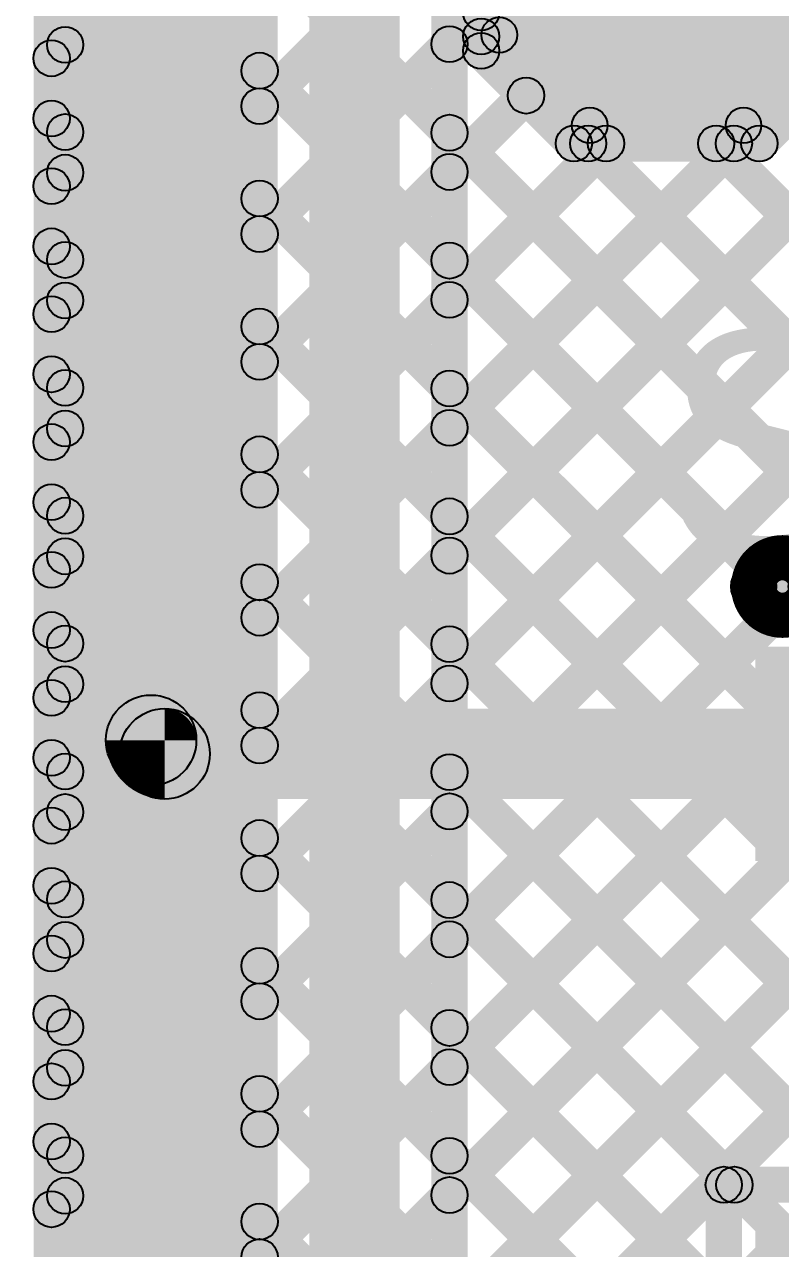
# Model space of a CAD drawing. Header units: millimetres. Extents: x 3.07 to 5.81, y 1.29 to 3.84.
# Drawn here: x 4.413 to 4.5802, y 1.9496 to 2.2203 of the extents above; entities that cross this region are included whole.
import ezdxf

# ---------------------------------------------------------------- set-up
doc = ezdxf.new("R2010")
doc.units = ezdxf.units.MM
doc.header["$MEASUREMENT"] = 0
for name, color, linetype in [('BottomLayer', 5, 'Continuous'), ('BottomSolder', 6, 'Continuous'), ('TopLayer', 1, 'Continuous'), ('TopOverlay', 2, 'Continuous'), ('TopPaste', 8, 'Continuous'), ('TopSolder', 216, 'Continuous'), ('ViaHoleLayer', 16, 'Continuous')]:
    doc.layers.add(name, color=color, linetype=linetype)

# ---------------------------------------------------------------- blocks, each defined once
blk = doc.blocks.new('1655_13')
at = {"layer": 'TopLayer'}
for points in [[(-0.12598, 0.04331), (-0.12598, 0.08268), (-0.06693, 0.08268), (-0.06693, 0.04331)], [(0.06693, 0.04331), (0.06693, 0.08268), (0.12598, 0.08268), (0.12598, 0.04331)], [(-0.12598, -0.08268), (-0.12598, -0.04331), (-0.06693, -0.04331), (-0.06693, -0.08268)], [(0.06693, -0.08268), (0.06693, -0.04331), (0.12598, -0.04331), (0.12598, -0.08268)]]:
    blk.add_hatch(color=1, dxfattribs=at).paths.add_polyline_path(points)
at = {"layer": 'TopOverlay'}
h = blk.add_hatch(color=2, dxfattribs=at)
edge = h.paths.add_edge_path()
edge.add_arc((-0.13036, 0.1), 0.005, 0, 360)
h = blk.add_hatch(color=2, dxfattribs=at)
edge = h.paths.add_edge_path()
edge.add_arc((-0.11764, 0.1), 0.005, 0, 360)
h = blk.add_hatch(color=2, dxfattribs=at)
edge = h.paths.add_edge_path()
edge.add_arc((-0.09843, 0.09843), 0.005, 0, 360)
for points in [[(-0.09843, 0.09343), (-0.09843, 0.10343), (0.09843, 0.10343), (0.09843, 0.09343)], [(-0.09343, -0.03096), (-0.10343, -0.03096), (-0.10343, 0.03096), (-0.09343, 0.03096)], [(0.10343, -0.03096), (0.09343, -0.03096), (0.09343, 0.03096), (0.10343, 0.03096)], [(-0.09843, -0.10343), (-0.09843, -0.09343), (0.09843, -0.09343), (0.09843, -0.10343)]]:
    blk.add_hatch(color=2, dxfattribs=at).paths.add_polyline_path(points)
h = blk.add_hatch(color=2, dxfattribs=at)
edge = h.paths.add_edge_path()
edge.add_arc((0.09843, 0.09843), 0.005, 0, 360)
h = blk.add_hatch(color=2, dxfattribs=at)
edge = h.paths.add_edge_path()
edge.add_arc((-0.09843, 0.03096), 0.005, 0, 360)
h = blk.add_hatch(color=2, dxfattribs=at)
edge = h.paths.add_edge_path()
edge.add_arc((0.09843, 0.03096), 0.005, 0, 360)
h = blk.add_hatch(color=2, dxfattribs=at)
edge = h.paths.add_edge_path()
edge.add_arc((-0.09843, -0.03096), 0.005, 0, 360)
h = blk.add_hatch(color=2, dxfattribs=at)
edge = h.paths.add_edge_path()
edge.add_arc((0.09843, -0.03096), 0.005, 0, 360)
h = blk.add_hatch(color=2, dxfattribs=at)
edge = h.paths.add_edge_path()
edge.add_arc((-0.09843, -0.09843), 0.005, 0, 360)
h = blk.add_hatch(color=2, dxfattribs=at)
edge = h.paths.add_edge_path()
edge.add_arc((0.09843, -0.09843), 0.005, 0, 360)
at = {"layer": 'TopPaste'}
for points in [[(-0.12598, 0.04331), (-0.12598, 0.08268), (-0.06693, 0.08268), (-0.06693, 0.04331)], [(0.06693, 0.04331), (0.06693, 0.08268), (0.12598, 0.08268), (0.12598, 0.04331)], [(-0.12598, -0.08268), (-0.12598, -0.04331), (-0.06693, -0.04331), (-0.06693, -0.08268)], [(0.06693, -0.08268), (0.06693, -0.04331), (0.12598, -0.04331), (0.12598, -0.08268)]]:
    blk.add_hatch(color=8, dxfattribs=at).paths.add_polyline_path(points)
at = {"layer": 'TopSolder'}
for points in [[(-0.12998, 0.03931), (-0.12998, 0.08668), (-0.06293, 0.08668), (-0.06293, 0.03931)], [(0.06293, 0.03931), (0.06293, 0.08668), (0.12998, 0.08668), (0.12998, 0.03931)], [(-0.12998, -0.08668), (-0.12998, -0.03931), (-0.06293, -0.03931), (-0.06293, -0.08668)], [(0.06293, -0.08668), (0.06293, -0.03931), (0.12998, -0.03931), (0.12998, -0.08668)]]:
    blk.add_hatch(color=216, dxfattribs=at).paths.add_polyline_path(points)
at = {"layer": 'TopOverlay', "const_width": 0.01}
blk.add_lwpolyline([(-0.11764, 0.1, 1), (-0.13036, 0.1, 1)], format="xyb", close=True, dxfattribs=at)
at = {"layer": 'TopOverlay'}
for centre in [(-0.13036, 0.1), (-0.11764, 0.1), (-0.09843, 0.09843), (0.09843, 0.09843), (-0.09843, 0.03096), (0.09843, 0.03096), (-0.09843, -0.03096), (0.09843, -0.03096), (-0.09843, -0.09843), (0.09843, -0.09843)]:
    blk.add_circle(centre, 0.005, dxfattribs=at)
blk = doc.blocks.new('TEST_POINT_68')
at = {"layer": 'TopLayer'}
blk.add_hatch(color=1, dxfattribs=at).paths.add_polyline_path([(0.015, 0.03), (-0.015, 0.03), (-0.03, 0.015), (-0.03, -0.015), (-0.015, -0.03), (0.015, -0.03), (0.03, -0.015), (0.03, 0.015)])
at = {"layer": 'TopOverlay'}
h = blk.add_hatch(color=2, dxfattribs=at)
edge = h.paths.add_edge_path()
edge.add_arc((-0.017, 0.037), 0.00394, 0, 360)
h = blk.add_hatch(color=2, dxfattribs=at)
edge = h.paths.add_edge_path()
edge.add_arc((-0.017, 0.037), 0.00394, 0, 360)
h = blk.add_hatch(color=2, dxfattribs=at)
edge = h.paths.add_edge_path()
edge.add_arc((-0.017, 0.037), 0.00394, 0, 360)
for points in [[(-0.017, 0.03306), (-0.017, 0.04094), (0.017, 0.04094), (0.017, 0.03306)], [(-0.017, 0.03306), (-0.017, 0.04094), (0.017, 0.04094), (0.017, 0.03306)], [(-0.03422, 0.01422), (-0.03978, 0.01978), (-0.01978, 0.03978), (-0.01422, 0.03422)], [(0.01422, 0.03422), (0.01978, 0.03978), (0.03978, 0.01978), (0.03422, 0.01422)], [(-0.03306, -0.017), (-0.04094, -0.017), (-0.04094, 0.017), (-0.03306, 0.017)], [(0.04094, -0.017), (0.03306, -0.017), (0.03306, 0.017), (0.04094, 0.017)], [(-0.03978, -0.01978), (-0.03422, -0.01422), (-0.01422, -0.03422), (-0.01978, -0.03978)], [(0.01978, -0.03978), (0.01422, -0.03422), (0.03422, -0.01422), (0.03978, -0.01978)], [(-0.017, -0.04094), (-0.017, -0.03306), (0.017, -0.03306), (0.017, -0.04094)], [(-0.017, -0.04094), (-0.017, -0.03306), (0.017, -0.03306), (0.017, -0.04094)]]:
    blk.add_hatch(color=2, dxfattribs=at).paths.add_polyline_path(points)
h = blk.add_hatch(color=2, dxfattribs=at)
edge = h.paths.add_edge_path()
edge.add_arc((0.017, 0.037), 0.00394, 0, 360)
h = blk.add_hatch(color=2, dxfattribs=at)
edge = h.paths.add_edge_path()
edge.add_arc((0.017, 0.037), 0.00394, 0, 360)
h = blk.add_hatch(color=2, dxfattribs=at)
edge = h.paths.add_edge_path()
edge.add_arc((0.017, 0.037), 0.00394, 0, 360)
h = blk.add_hatch(color=2, dxfattribs=at)
edge = h.paths.add_edge_path()
edge.add_arc((-0.037, 0.017), 0.00394, 0, 360)
h = blk.add_hatch(color=2, dxfattribs=at)
edge = h.paths.add_edge_path()
edge.add_arc((-0.037, 0.017), 0.00394, 0, 360)
h = blk.add_hatch(color=2, dxfattribs=at)
edge = h.paths.add_edge_path()
edge.add_arc((0.037, 0.017), 0.00394, 0, 360)
h = blk.add_hatch(color=2, dxfattribs=at)
edge = h.paths.add_edge_path()
edge.add_arc((0.037, 0.017), 0.00394, 0, 360)
h = blk.add_hatch(color=2, dxfattribs=at)
edge = h.paths.add_edge_path()
edge.add_arc((-0.037, -0.017), 0.00394, 0, 360)
h = blk.add_hatch(color=2, dxfattribs=at)
edge = h.paths.add_edge_path()
edge.add_arc((-0.037, -0.017), 0.00394, 0, 360)
h = blk.add_hatch(color=2, dxfattribs=at)
edge = h.paths.add_edge_path()
edge.add_arc((0.037, -0.017), 0.00394, 0, 360)
h = blk.add_hatch(color=2, dxfattribs=at)
edge = h.paths.add_edge_path()
edge.add_arc((0.037, -0.017), 0.00394, 0, 360)
h = blk.add_hatch(color=2, dxfattribs=at)
edge = h.paths.add_edge_path()
edge.add_arc((-0.017, -0.037), 0.00394, 0, 360)
h = blk.add_hatch(color=2, dxfattribs=at)
edge = h.paths.add_edge_path()
edge.add_arc((-0.017, -0.037), 0.00394, 0, 360)
h = blk.add_hatch(color=2, dxfattribs=at)
edge = h.paths.add_edge_path()
edge.add_arc((-0.017, -0.037), 0.00394, 0, 360)
h = blk.add_hatch(color=2, dxfattribs=at)
edge = h.paths.add_edge_path()
edge.add_arc((0.017, -0.037), 0.00394, 0, 360)
h = blk.add_hatch(color=2, dxfattribs=at)
edge = h.paths.add_edge_path()
edge.add_arc((0.017, -0.037), 0.00394, 0, 360)
h = blk.add_hatch(color=2, dxfattribs=at)
edge = h.paths.add_edge_path()
edge.add_arc((0.017, -0.037), 0.00394, 0, 360)
at = {"layer": 'TopPaste'}
blk.add_hatch(color=8, dxfattribs=at).paths.add_polyline_path([(0.015, 0.03), (-0.015, 0.03), (-0.03, 0.015), (-0.03, -0.015), (-0.015, -0.03), (0.015, -0.03), (0.03, -0.015), (0.03, 0.015)])
at = {"layer": 'TopSolder'}
blk.add_hatch(color=216, dxfattribs=at).paths.add_polyline_path([(0.017, 0.034), (-0.017, 0.034), (-0.034, 0.017), (-0.034, -0.017), (-0.017, -0.034), (0.017, -0.034), (0.034, -0.017), (0.034, 0.017)])
at = {"layer": 'TopOverlay'}
for centre in [(-0.017, 0.037), (-0.017, 0.037), (-0.017, 0.037), (0.017, 0.037), (0.017, 0.037), (0.017, 0.037), (-0.037, 0.017), (-0.037, 0.017), (0.037, 0.017), (0.037, 0.017), (-0.037, -0.017), (-0.037, -0.017), (0.037, -0.017), (0.037, -0.017), (-0.017, -0.037), (-0.017, -0.037), (-0.017, -0.037), (0.017, -0.037), (0.017, -0.037), (0.017, -0.037)]:
    blk.add_circle(centre, 0.00394, dxfattribs=at)

msp = doc.modelspace()

# ---------------------------------------------------------------- hatches: boundary and pattern name
at = {"layer": 'BottomLayer'}
for points in [[(4.416, 1.688), (4.464, 1.688), (4.464, 3.257), (4.416, 3.257)], [(4.423, 1.731), (4.415, 1.731), (4.415, 3.181), (4.423, 3.181)], [(4.469, 1.498), (4.461, 1.498), (4.461, 2.797), (4.469, 2.797)], [(4.496, 1.494), (4.476, 1.494), (4.476, 2.797), (4.496, 2.797)], [(4.511, 1.494), (4.503, 1.494), (4.503, 2.797), (4.511, 2.797)], [(4.50983, 2.21315), (4.50417, 2.2188), (4.66717, 2.3818), (4.67283, 2.37615)], [(4.50983, 2.18486), (4.50417, 2.19052), (4.66717, 2.35352), (4.67283, 2.34786)], [(4.50983, 2.15658), (4.50417, 2.16223), (4.66717, 2.32523), (4.67283, 2.31958)], [(4.50983, 2.12829), (4.50417, 2.13395), (4.66717, 2.29695), (4.67283, 2.29129)], [(4.50417, 2.2784), (4.50983, 2.28406), (4.67283, 2.12106), (4.66717, 2.1154)], [(4.50983, 2.10001), (4.50417, 2.10566), (4.66717, 2.26866), (4.67283, 2.26301)], [(4.42183, 2.21), (4.41617, 2.21565), (4.46217, 2.26165), (4.46783, 2.256)], [(4.41617, 2.25326), (4.42183, 2.25892), (4.46783, 2.21292), (4.46217, 2.20726)], [(4.50417, 2.25011), (4.50983, 2.25577), (4.67283, 2.09277), (4.66717, 2.08711)], [(4.50983, 2.07172), (4.50417, 2.07738), (4.66717, 2.24038), (4.67283, 2.23472)], [(4.42183, 2.18171), (4.41617, 2.18737), (4.46217, 2.23337), (4.46783, 2.22771)], [(4.41617, 2.22498), (4.42183, 2.23063), (4.46783, 2.18463), (4.46217, 2.17898)], [(4.50417, 2.22183), (4.50983, 2.22749), (4.67283, 2.06449), (4.66717, 2.05883)], [(4.50983, 2.04344), (4.50417, 2.0491), (4.66717, 2.2121), (4.67283, 2.20644)], [(4.42183, 2.15343), (4.41617, 2.15909), (4.46217, 2.20509), (4.46783, 2.19943)], [(4.41617, 2.19669), (4.42183, 2.20235), (4.46783, 2.15635), (4.46217, 2.15069)], [(4.50417, 2.19355), (4.50983, 2.1992), (4.67283, 2.0362), (4.66717, 2.03055)], [(4.50983, 2.01515), (4.50417, 2.02081), (4.66717, 2.18381), (4.67283, 2.17815)], [(4.42183, 2.12515), (4.41617, 2.1308), (4.46217, 2.1768), (4.46783, 2.17115)], [(4.41617, 2.16841), (4.42183, 2.17407), (4.46783, 2.12807), (4.46217, 2.12241)], [(4.50417, 2.16526), (4.50983, 2.17092), (4.64878, 2.03197), (4.64312, 2.02631)], [(4.50983, 1.98687), (4.50417, 1.99253), (4.66717, 2.15553), (4.67283, 2.14987)], [(4.42183, 2.09686), (4.41617, 2.10252), (4.46217, 2.14852), (4.46783, 2.14286)], [(4.41617, 2.14012), (4.42183, 2.14578), (4.46783, 2.09978), (4.46217, 2.09412)], [(4.50417, 2.13698), (4.50983, 2.14263), (4.63835, 2.01411), (4.63269, 2.00846)], [(4.50983, 1.95859), (4.50417, 1.96424), (4.66717, 2.12724), (4.67283, 2.12159)], [(4.42183, 2.06858), (4.41617, 2.07423), (4.46217, 2.12023), (4.46783, 2.11458)], [(4.41617, 2.11184), (4.42183, 2.1175), (4.46783, 2.0715), (4.46217, 2.06584)], [(4.50417, 2.10869), (4.50983, 2.11435), (4.63835, 1.98583), (4.63269, 1.98017)], [(4.50983, 1.9303), (4.50417, 1.93596), (4.66717, 2.09896), (4.67283, 2.0933)], [(4.42183, 2.04029), (4.41617, 2.04595), (4.46217, 2.09195), (4.46783, 2.08629)], [(4.41617, 2.08356), (4.42183, 2.08921), (4.46783, 2.04321), (4.46217, 2.03756)], [(4.50417, 2.08041), (4.50983, 2.08607), (4.66583, 1.93007), (4.66017, 1.92441)], [(4.50983, 1.90202), (4.50417, 1.90767), (4.66717, 2.07067), (4.67283, 2.06502)], [(4.42183, 2.01201), (4.41617, 2.01766), (4.46217, 2.06366), (4.46783, 2.05801)], [(4.41617, 2.05527), (4.42183, 2.06093), (4.46783, 2.01493), (4.46217, 2.00927)], [(4.50417, 2.05212), (4.50983, 2.05778), (4.64878, 1.91883), (4.64312, 1.91317)], [(4.42183, 1.98372), (4.41617, 1.98938), (4.46217, 2.03538), (4.46783, 2.02972)], [(4.41617, 2.02699), (4.42183, 2.03264), (4.46783, 1.98664), (4.46217, 1.98099)], [(4.50417, 2.02384), (4.50983, 2.0295), (4.6205, 1.91883), (4.61484, 1.91317)], [(4.42183, 1.95544), (4.41617, 1.9611), (4.46217, 2.0071), (4.46783, 2.00144)], [(4.50983, 1.87373), (4.50417, 1.87939), (4.63269, 2.00791), (4.63835, 2.00225)], [(4.41617, 1.9987), (4.42183, 2.00436), (4.46783, 1.95836), (4.46217, 1.9527)], [(4.50417, 1.99556), (4.50983, 2.00121), (4.59762, 1.91342), (4.59196, 1.90777)], [(4.42183, 1.92715), (4.41617, 1.93281), (4.46217, 1.97881), (4.46783, 1.97315)], [(4.41617, 1.97042), (4.42183, 1.97608), (4.46783, 1.93008), (4.46217, 1.92442)], [(4.50417, 1.96727), (4.50983, 1.97293), (4.58802, 1.89474), (4.58236, 1.88908)], [(4.42183, 1.89887), (4.41617, 1.90453), (4.46217, 1.95053), (4.46783, 1.94487)]]:
    msp.add_hatch(color=5, dxfattribs=at).paths.add_polyline_path(points)
h = msp.add_hatch(color=5, dxfattribs=at)
edge = h.paths.add_edge_path()
edge.add_arc((4.507, 2.21597), 0.004, 0, 360)
h = msp.add_hatch(color=5, dxfattribs=at)
edge = h.paths.add_edge_path()
edge.add_arc((4.419, 2.21283), 0.004, 0, 360)
h = msp.add_hatch(color=5, dxfattribs=at)
edge = h.paths.add_edge_path()
edge.add_arc((4.465, 2.21009), 0.004, 0, 360)
h = msp.add_hatch(color=5, dxfattribs=at)
edge = h.paths.add_edge_path()
edge.add_arc((4.465, 2.20226), 0.004, 0, 360)
h = msp.add_hatch(color=5, dxfattribs=at)
edge = h.paths.add_edge_path()
edge.add_arc((4.419, 2.19952), 0.004, 0, 360)
h = msp.add_hatch(color=5, dxfattribs=at)
edge = h.paths.add_edge_path()
edge.add_arc((4.507, 2.19637), 0.004, 0, 360)
h = msp.add_hatch(color=5, dxfattribs=at)
edge = h.paths.add_edge_path()
edge.add_arc((4.507, 2.18769), 0.004, 0, 360)
h = msp.add_hatch(color=5, dxfattribs=at)
edge = h.paths.add_edge_path()
edge.add_arc((4.419, 2.18454), 0.004, 0, 360)
h = msp.add_hatch(color=5, dxfattribs=at)
edge = h.paths.add_edge_path()
edge.add_arc((4.465, 2.18181), 0.004, 0, 360)
h = msp.add_hatch(color=5, dxfattribs=at)
edge = h.paths.add_edge_path()
edge.add_arc((4.465, 2.17397), 0.004, 0, 360)
h = msp.add_hatch(color=5, dxfattribs=at)
edge = h.paths.add_edge_path()
edge.add_arc((4.419, 2.17124), 0.004, 0, 360)
h = msp.add_hatch(color=5, dxfattribs=at)
edge = h.paths.add_edge_path()
edge.add_arc((4.507, 2.16809), 0.004, 0, 360)
h = msp.add_hatch(color=5, dxfattribs=at)
edge = h.paths.add_edge_path()
edge.add_arc((4.507, 2.1594), 0.004, 0, 360)
h = msp.add_hatch(color=5, dxfattribs=at)
edge = h.paths.add_edge_path()
edge.add_arc((4.419, 2.15626), 0.004, 0, 360)
h = msp.add_hatch(color=5, dxfattribs=at)
edge = h.paths.add_edge_path()
edge.add_arc((4.465, 2.15352), 0.004, 0, 360)
h = msp.add_hatch(color=5, dxfattribs=at)
edge = h.paths.add_edge_path()
edge.add_arc((4.465, 2.14569), 0.004, 0, 360)
h = msp.add_hatch(color=5, dxfattribs=at)
edge = h.paths.add_edge_path()
edge.add_arc((4.419, 2.14295), 0.004, 0, 360)
h = msp.add_hatch(color=5, dxfattribs=at)
edge = h.paths.add_edge_path()
edge.add_arc((4.507, 2.13981), 0.004, 0, 360)
h = msp.add_hatch(color=5, dxfattribs=at)
edge = h.paths.add_edge_path()
edge.add_arc((4.507, 2.13112), 0.004, 0, 360)
h = msp.add_hatch(color=5, dxfattribs=at)
edge = h.paths.add_edge_path()
edge.add_arc((4.419, 2.12797), 0.004, 0, 360)
h = msp.add_hatch(color=5, dxfattribs=at)
edge = h.paths.add_edge_path()
edge.add_arc((4.465, 2.12524), 0.004, 0, 360)
h = msp.add_hatch(color=5, dxfattribs=at)
edge = h.paths.add_edge_path()
edge.add_arc((4.465, 2.1174), 0.004, 0, 360)
h = msp.add_hatch(color=5, dxfattribs=at)
edge = h.paths.add_edge_path()
edge.add_arc((4.419, 2.11467), 0.004, 0, 360)
h = msp.add_hatch(color=5, dxfattribs=at)
edge = h.paths.add_edge_path()
edge.add_arc((4.507, 2.11152), 0.004, 0, 360)
h = msp.add_hatch(color=5, dxfattribs=at)
edge = h.paths.add_edge_path()
edge.add_arc((4.507, 2.10284), 0.004, 0, 360)
h = msp.add_hatch(color=5, dxfattribs=at)
edge = h.paths.add_edge_path()
edge.add_arc((4.419, 2.09969), 0.004, 0, 360)
h = msp.add_hatch(color=5, dxfattribs=at)
edge = h.paths.add_edge_path()
edge.add_arc((4.465, 2.09695), 0.004, 0, 360)
h = msp.add_hatch(color=5, dxfattribs=at)
edge = h.paths.add_edge_path()
edge.add_arc((4.465, 2.08912), 0.004, 0, 360)
h = msp.add_hatch(color=5, dxfattribs=at)
edge = h.paths.add_edge_path()
edge.add_arc((4.419, 2.08638), 0.004, 0, 360)
h = msp.add_hatch(color=5, dxfattribs=at)
edge = h.paths.add_edge_path()
edge.add_arc((4.507, 2.08324), 0.004, 0, 360)
h = msp.add_hatch(color=5, dxfattribs=at)
edge = h.paths.add_edge_path()
edge.add_arc((4.507, 2.07455), 0.004, 0, 360)
h = msp.add_hatch(color=5, dxfattribs=at)
edge = h.paths.add_edge_path()
edge.add_arc((4.419, 2.0714), 0.004, 0, 360)
h = msp.add_hatch(color=5, dxfattribs=at)
edge = h.paths.add_edge_path()
edge.add_arc((4.441, 2.062), 0.01181, 0, 360)
h = msp.add_hatch(color=5, dxfattribs=at)
edge = h.paths.add_edge_path()
edge.add_arc((4.465, 2.06867), 0.004, 0, 360)
h = msp.add_hatch(color=5, dxfattribs=at)
edge = h.paths.add_edge_path()
edge.add_arc((4.465, 2.06084), 0.004, 0, 360)
h = msp.add_hatch(color=5, dxfattribs=at)
edge = h.paths.add_edge_path()
edge.add_arc((4.419, 2.0581), 0.004, 0, 360)
h = msp.add_hatch(color=5, dxfattribs=at)
edge = h.paths.add_edge_path()
edge.add_arc((4.507, 2.05495), 0.004, 0, 360)
h = msp.add_hatch(color=5, dxfattribs=at)
edge = h.paths.add_edge_path()
edge.add_arc((4.507, 2.04627), 0.004, 0, 360)
h = msp.add_hatch(color=5, dxfattribs=at)
edge = h.paths.add_edge_path()
edge.add_arc((4.419, 2.04312), 0.004, 0, 360)
h = msp.add_hatch(color=5, dxfattribs=at)
edge = h.paths.add_edge_path()
edge.add_arc((4.465, 2.04038), 0.004, 0, 360)
h = msp.add_hatch(color=5, dxfattribs=at)
edge = h.paths.add_edge_path()
edge.add_arc((4.465, 2.03255), 0.004, 0, 360)
h = msp.add_hatch(color=5, dxfattribs=at)
edge = h.paths.add_edge_path()
edge.add_arc((4.419, 2.02982), 0.004, 0, 360)
h = msp.add_hatch(color=5, dxfattribs=at)
edge = h.paths.add_edge_path()
edge.add_arc((4.507, 2.02667), 0.004, 0, 360)
h = msp.add_hatch(color=5, dxfattribs=at)
edge = h.paths.add_edge_path()
edge.add_arc((4.507, 2.01798), 0.004, 0, 360)
h = msp.add_hatch(color=5, dxfattribs=at)
edge = h.paths.add_edge_path()
edge.add_arc((4.419, 2.01484), 0.004, 0, 360)
h = msp.add_hatch(color=5, dxfattribs=at)
edge = h.paths.add_edge_path()
edge.add_arc((4.465, 2.0121), 0.004, 0, 360)
h = msp.add_hatch(color=5, dxfattribs=at)
edge = h.paths.add_edge_path()
edge.add_arc((4.465, 2.00427), 0.004, 0, 360)
h = msp.add_hatch(color=5, dxfattribs=at)
edge = h.paths.add_edge_path()
edge.add_arc((4.419, 2.00153), 0.004, 0, 360)
h = msp.add_hatch(color=5, dxfattribs=at)
edge = h.paths.add_edge_path()
edge.add_arc((4.507, 1.99838), 0.004, 0, 360)
h = msp.add_hatch(color=5, dxfattribs=at)
edge = h.paths.add_edge_path()
edge.add_arc((4.507, 1.9897), 0.004, 0, 360)
h = msp.add_hatch(color=5, dxfattribs=at)
edge = h.paths.add_edge_path()
edge.add_arc((4.419, 1.98655), 0.004, 0, 360)
h = msp.add_hatch(color=5, dxfattribs=at)
edge = h.paths.add_edge_path()
edge.add_arc((4.465, 1.98382), 0.004, 0, 360)
h = msp.add_hatch(color=5, dxfattribs=at)
edge = h.paths.add_edge_path()
edge.add_arc((4.465, 1.97598), 0.004, 0, 360)
h = msp.add_hatch(color=5, dxfattribs=at)
edge = h.paths.add_edge_path()
edge.add_arc((4.419, 1.97325), 0.004, 0, 360)
h = msp.add_hatch(color=5, dxfattribs=at)
edge = h.paths.add_edge_path()
edge.add_arc((4.507, 1.9701), 0.004, 0, 360)
h = msp.add_hatch(color=5, dxfattribs=at)
edge = h.paths.add_edge_path()
edge.add_arc((4.507, 1.96141), 0.004, 0, 360)
h = msp.add_hatch(color=5, dxfattribs=at)
edge = h.paths.add_edge_path()
edge.add_arc((4.419, 1.95827), 0.004, 0, 360)
h = msp.add_hatch(color=5, dxfattribs=at)
edge = h.paths.add_edge_path()
edge.add_arc((4.465, 1.95553), 0.004, 0, 360)
h = msp.add_hatch(color=5, dxfattribs=at)
edge = h.paths.add_edge_path()
edge.add_arc((4.465, 1.9477), 0.004, 0, 360)
at = {"layer": 'BottomSolder'}
h = msp.add_hatch(color=6, dxfattribs=at)
edge = h.paths.add_edge_path()
edge.add_arc((4.441, 2.062), 0.01581, 0, 360)
at = {"layer": 'TopLayer'}
for points in [[(4.426, 1.904), (4.418, 1.904), (4.418, 2.612), (4.426, 2.612)], [(4.42483, 2.213), (4.41917, 2.21865), (4.61649, 2.41597), (4.62214, 2.41031)], [(4.42483, 2.18471), (4.41917, 2.19037), (4.64477, 2.41597), (4.65043, 2.41031)], [(4.41917, 2.30683), (4.42483, 2.31249), (4.51683, 2.22049), (4.51117, 2.21483)], [(4.41917, 2.27855), (4.42483, 2.2842), (4.68383, 2.0252), (4.67817, 2.01955)], [(4.41917, 2.25026), (4.42483, 2.25592), (4.68383, 1.99692), (4.67817, 1.99126)], [(4.518, 2.2145), (4.51, 2.2145), (4.51, 2.2555), (4.518, 2.2555)], [(4.42483, 2.15643), (4.41917, 2.16209), (4.51117, 2.25409), (4.51683, 2.24843)], [(4.41917, 2.22198), (4.42483, 2.22763), (4.68383, 1.96863), (4.67817, 1.96298)], [(4.42483, 2.12815), (4.41917, 2.1338), (4.51117, 2.2258), (4.51683, 2.22015)], [(4.51117, 2.21167), (4.51683, 2.21733), (4.53733, 2.19683), (4.53167, 2.19117)], [(4.42483, 1.98672), (4.41917, 1.99238), (4.64362, 2.21683), (4.64928, 2.21117)], [(4.42483, 1.95844), (4.41917, 1.9641), (4.6719, 2.21683), (4.67756, 2.21117)], [(4.42483, 2.01501), (4.41917, 2.02066), (4.61534, 2.21683), (4.62099, 2.21117)], [(4.57833, 2.19117), (4.57267, 2.19683), (4.59267, 2.21683), (4.59833, 2.21117)], [(4.42483, 2.09986), (4.41917, 2.10552), (4.52108, 2.20742), (4.52673, 2.20177)], [(4.41917, 2.19369), (4.42483, 2.19935), (4.77635, 1.84783), (4.77069, 1.84217)], [(4.42483, 2.04329), (4.41917, 2.04895), (4.56705, 2.19683), (4.57271, 2.19117)], [(4.42483, 2.07158), (4.41917, 2.07723), (4.53877, 2.19683), (4.54442, 2.19117)], [(4.5345, 2.19), (4.5345, 2.198), (4.5755, 2.198), (4.5755, 2.19)], [(4.53483, 2.19117), (4.54049, 2.19683), (4.68383, 2.05349), (4.67817, 2.04783)], [(4.56311, 2.19117), (4.56877, 2.19683), (4.68383, 2.08177), (4.67817, 2.07611)], [(4.42483, 1.93015), (4.41917, 1.93581), (4.67817, 2.19481), (4.68383, 2.18915)], [(4.41917, 2.16541), (4.42483, 2.17107), (4.62936, 1.96653), (4.62371, 1.96087)], [(4.42483, 1.90187), (4.41917, 1.90753), (4.67817, 2.16653), (4.68383, 2.16087)], [(4.41917, 2.13712), (4.42483, 2.14278), (4.60108, 1.96653), (4.59542, 1.96087)], [(4.39341, 1.84217), (4.38776, 1.84783), (4.67817, 2.13824), (4.68383, 2.13259)], [(4.41917, 2.10884), (4.42483, 2.1145), (4.5728, 1.96653), (4.56714, 1.96087)], [(4.4217, 1.84217), (4.41604, 1.84783), (4.67817, 2.10996), (4.68383, 2.1043)], [(4.41917, 2.08056), (4.42483, 2.08621), (4.57046, 1.94058), (4.5648, 1.93493)], [(4.44998, 1.84217), (4.44433, 1.84783), (4.67817, 2.08167), (4.68383, 2.07602)], [(4.444, 2.049), (4.444, 2.069), (4.60816, 2.069), (4.60816, 2.049)], [(4.41917, 2.05227), (4.42483, 2.05793), (4.57046, 1.9123), (4.5648, 1.90664)], [(4.41917, 2.02399), (4.42483, 2.02964), (4.60664, 1.84783), (4.60099, 1.84217)], [(4.41917, 1.9957), (4.42483, 2.00136), (4.57836, 1.84783), (4.5727, 1.84217)], [(4.41917, 1.96742), (4.42483, 1.97308), (4.55008, 1.84783), (4.54442, 1.84217)], [(4.56763, 1.9597), (4.56763, 1.9677), (4.64869, 1.9677), (4.64869, 1.9597)], [(4.57163, 1.90233), (4.56363, 1.90233), (4.56363, 1.9637), (4.57163, 1.9637)]]:
    msp.add_hatch(color=1, dxfattribs=at).paths.add_polyline_path(points)
h = msp.add_hatch(color=1, dxfattribs=at)
edge = h.paths.add_edge_path()
edge.add_arc((4.514, 2.22297), 0.004, 0, 360)
h = msp.add_hatch(color=1, dxfattribs=at)
edge = h.paths.add_edge_path()
edge.add_arc((4.514, 2.21766), 0.004, 0, 360)
h = msp.add_hatch(color=1, dxfattribs=at)
edge = h.paths.add_edge_path()
edge.add_arc((4.422, 2.21583), 0.004, 0, 360)
h = msp.add_hatch(color=1, dxfattribs=at)
edge = h.paths.add_edge_path()
edge.add_arc((4.514, 2.2145), 0.004, 0, 360)
h = msp.add_hatch(color=1, dxfattribs=at)
edge = h.paths.add_edge_path()
edge.add_arc((4.514, 2.2145), 0.004, 0, 360)
h = msp.add_hatch(color=1, dxfattribs=at)
edge = h.paths.add_edge_path()
edge.add_arc((4.52391, 2.20459), 0.004, 0, 360)
h = msp.add_hatch(color=1, dxfattribs=at)
edge = h.paths.add_edge_path()
edge.add_arc((4.422, 2.19652), 0.004, 0, 360)
h = msp.add_hatch(color=1, dxfattribs=at)
edge = h.paths.add_edge_path()
edge.add_arc((4.5345, 2.194), 0.004, 0, 360)
h = msp.add_hatch(color=1, dxfattribs=at)
edge = h.paths.add_edge_path()
edge.add_arc((4.5345, 2.194), 0.004, 0, 360)
h = msp.add_hatch(color=1, dxfattribs=at)
edge = h.paths.add_edge_path()
edge.add_arc((4.53766, 2.194), 0.004, 0, 360)
h = msp.add_hatch(color=1, dxfattribs=at)
edge = h.paths.add_edge_path()
edge.add_arc((4.5416, 2.194), 0.004, 0, 360)
h = msp.add_hatch(color=1, dxfattribs=at)
edge = h.paths.add_edge_path()
edge.add_arc((4.56594, 2.194), 0.004, 0, 360)
h = msp.add_hatch(color=1, dxfattribs=at)
edge = h.paths.add_edge_path()
edge.add_arc((4.56988, 2.194), 0.004, 0, 360)
h = msp.add_hatch(color=1, dxfattribs=at)
edge = h.paths.add_edge_path()
edge.add_arc((4.5755, 2.194), 0.004, 0, 360)
h = msp.add_hatch(color=1, dxfattribs=at)
edge = h.paths.add_edge_path()
edge.add_arc((4.5755, 2.194), 0.004, 0, 360)
h = msp.add_hatch(color=1, dxfattribs=at)
edge = h.paths.add_edge_path()
edge.add_arc((4.422, 2.18754), 0.004, 0, 360)
h = msp.add_hatch(color=1, dxfattribs=at)
edge = h.paths.add_edge_path()
edge.add_arc((4.422, 2.16824), 0.004, 0, 360)
h = msp.add_hatch(color=1, dxfattribs=at)
edge = h.paths.add_edge_path()
edge.add_arc((4.422, 2.15926), 0.004, 0, 360)
h = msp.add_hatch(color=1, dxfattribs=at)
edge = h.paths.add_edge_path()
edge.add_arc((4.422, 2.13995), 0.004, 0, 360)
h = msp.add_hatch(color=1, dxfattribs=at)
edge = h.paths.add_edge_path()
edge.add_arc((4.422, 2.13097), 0.004, 0, 360)
h = msp.add_hatch(color=1, dxfattribs=at)
edge = h.paths.add_edge_path()
edge.add_arc((4.422, 2.11167), 0.004, 0, 360)
h = msp.add_hatch(color=1, dxfattribs=at)
edge = h.paths.add_edge_path()
edge.add_arc((4.422, 2.10269), 0.004, 0, 360)
h = msp.add_hatch(color=1, dxfattribs=at)
edge = h.paths.add_edge_path()
edge.add_arc((4.422, 2.08338), 0.004, 0, 360)
h = msp.add_hatch(color=1, dxfattribs=at)
edge = h.paths.add_edge_path()
edge.add_arc((4.422, 2.0744), 0.004, 0, 360)
h = msp.add_hatch(color=1, dxfattribs=at)
edge = h.paths.add_edge_path()
edge.add_arc((4.441, 2.062), 0.01181, 0, 360)
h = msp.add_hatch(color=1, dxfattribs=at)
edge = h.paths.add_edge_path()
edge.add_arc((4.441, 2.062), 0.01, 0, 360)
h = msp.add_hatch(color=1, dxfattribs=at)
edge = h.paths.add_edge_path()
edge.add_arc((4.444, 2.059), 0.01, 0, 360)
h = msp.add_hatch(color=1, dxfattribs=at)
edge = h.paths.add_edge_path()
edge.add_arc((4.444, 2.059), 0.01, 0, 360)
h = msp.add_hatch(color=1, dxfattribs=at)
edge = h.paths.add_edge_path()
edge.add_arc((4.422, 2.0551), 0.004, 0, 360)
h = msp.add_hatch(color=1, dxfattribs=at)
edge = h.paths.add_edge_path()
edge.add_arc((4.422, 2.04612), 0.004, 0, 360)
h = msp.add_hatch(color=1, dxfattribs=at)
edge = h.paths.add_edge_path()
edge.add_arc((4.422, 2.02682), 0.004, 0, 360)
h = msp.add_hatch(color=1, dxfattribs=at)
edge = h.paths.add_edge_path()
edge.add_arc((4.422, 2.01784), 0.004, 0, 360)
h = msp.add_hatch(color=1, dxfattribs=at)
edge = h.paths.add_edge_path()
edge.add_arc((4.422, 1.99853), 0.004, 0, 360)
h = msp.add_hatch(color=1, dxfattribs=at)
edge = h.paths.add_edge_path()
edge.add_arc((4.422, 1.98955), 0.004, 0, 360)
h = msp.add_hatch(color=1, dxfattribs=at)
edge = h.paths.add_edge_path()
edge.add_arc((4.422, 1.97025), 0.004, 0, 360)
h = msp.add_hatch(color=1, dxfattribs=at)
edge = h.paths.add_edge_path()
edge.add_arc((4.56763, 1.9637), 0.004, 0, 360)
h = msp.add_hatch(color=1, dxfattribs=at)
edge = h.paths.add_edge_path()
edge.add_arc((4.56763, 1.9637), 0.004, 0, 360)
h = msp.add_hatch(color=1, dxfattribs=at)
edge = h.paths.add_edge_path()
edge.add_arc((4.56997, 1.9637), 0.004, 0, 360)
h = msp.add_hatch(color=1, dxfattribs=at)
edge = h.paths.add_edge_path()
edge.add_arc((4.422, 1.96127), 0.004, 0, 360)
at = {"layer": 'TopSolder'}
h = msp.add_hatch(color=216, dxfattribs=at)
edge = h.paths.add_edge_path()
edge.add_arc((4.441, 2.062), 0.01581, 0, 360)
at = {"layer": 'ViaHoleLayer'}
h = msp.add_hatch(color=16, dxfattribs=at)
edge = h.paths.add_edge_path()
edge.add_arc((4.441, 2.062), 0.00787, 0, 360)

# ---------------------------------------------------------------- linework, layer by layer
at = {"layer": 'BottomLayer'}
for centre in [(4.507, 2.21597), (4.419, 2.21283), (4.465, 2.21009), (4.465, 2.20226), (4.419, 2.19952), (4.507, 2.19637), (4.507, 2.18769), (4.419, 2.18454), (4.465, 2.18181), (4.465, 2.17397), (4.419, 2.17124), (4.507, 2.16809), (4.507, 2.1594), (4.419, 2.15626), (4.465, 2.15352), (4.465, 2.14569), (4.419, 2.14295), (4.507, 2.13981), (4.507, 2.13112), (4.419, 2.12797), (4.465, 2.12524), (4.465, 2.1174), (4.419, 2.11467), (4.507, 2.11152), (4.507, 2.10284), (4.419, 2.09969), (4.465, 2.09695), (4.465, 2.08912), (4.419, 2.08638), (4.507, 2.08324), (4.507, 2.07455), (4.419, 2.0714), (4.465, 2.06867), (4.465, 2.06084), (4.419, 2.0581), (4.507, 2.05495), (4.507, 2.04627), (4.419, 2.04312), (4.465, 2.04038), (4.465, 2.03255), (4.419, 2.02982), (4.507, 2.02667), (4.507, 2.01798), (4.419, 2.01484), (4.465, 2.0121), (4.465, 2.00427), (4.419, 2.00153), (4.507, 1.99838), (4.507, 1.9897), (4.419, 1.98655), (4.465, 1.98382), (4.465, 1.97598), (4.419, 1.97325), (4.507, 1.9701), (4.507, 1.96141), (4.419, 1.95827), (4.465, 1.95553), (4.465, 1.9477)]:
    msp.add_circle(centre, 0.004, dxfattribs=at)
at = {"layer": 'TopLayer', "const_width": 0.02}
msp.add_lwpolyline([(4.444, 2.059, -0.414214), (4.441, 2.062)], format="xyb", dxfattribs=at)
at = {"layer": 'TopLayer'}
for centre, radius in [((4.514, 2.22297), 0.004), ((4.514, 2.21766), 0.004), ((4.422, 2.21583), 0.004), ((4.514, 2.2145), 0.004), ((4.514, 2.2145), 0.004), ((4.52391, 2.20459), 0.004), ((4.422, 2.19652), 0.004), ((4.5345, 2.194), 0.004), ((4.5345, 2.194), 0.004), ((4.53766, 2.194), 0.004), ((4.5416, 2.194), 0.004), ((4.56594, 2.194), 0.004), ((4.56988, 2.194), 0.004), ((4.5755, 2.194), 0.004), ((4.5755, 2.194), 0.004), ((4.422, 2.18754), 0.004), ((4.422, 2.16824), 0.004), ((4.422, 2.15926), 0.004), ((4.422, 2.13995), 0.004), ((4.422, 2.13097), 0.004), ((4.422, 2.11167), 0.004), ((4.422, 2.10269), 0.004), ((4.422, 2.08338), 0.004), ((4.422, 2.0744), 0.004), ((4.441, 2.062), 0.01), ((4.444, 2.059), 0.01), ((4.444, 2.059), 0.01), ((4.422, 2.0551), 0.004), ((4.422, 2.04612), 0.004), ((4.422, 2.02682), 0.004), ((4.422, 2.01784), 0.004), ((4.422, 1.99853), 0.004), ((4.422, 1.98955), 0.004), ((4.422, 1.97025), 0.004), ((4.56763, 1.9637), 0.004), ((4.56763, 1.9637), 0.004), ((4.56997, 1.9637), 0.004), ((4.422, 1.96127), 0.004)]:
    msp.add_circle(centre, radius, dxfattribs=at)

# ---------------------------------------------------------------- block references
for name, p in [('TEST_POINT_68', (4.555, 2.235)), ('1655_13', (4.70461, 1.99601))]:
    msp.add_blockref(name, p)

# ---------------------------------------------------------------- texts
at = {"layer": 'TopOverlay'}
msp.add_text('STATUS LED', height=0.05, rotation=360, dxfattribs=at).set_placement((4.55435, 2.10259))

doc.saveas('drawing.dxf')
